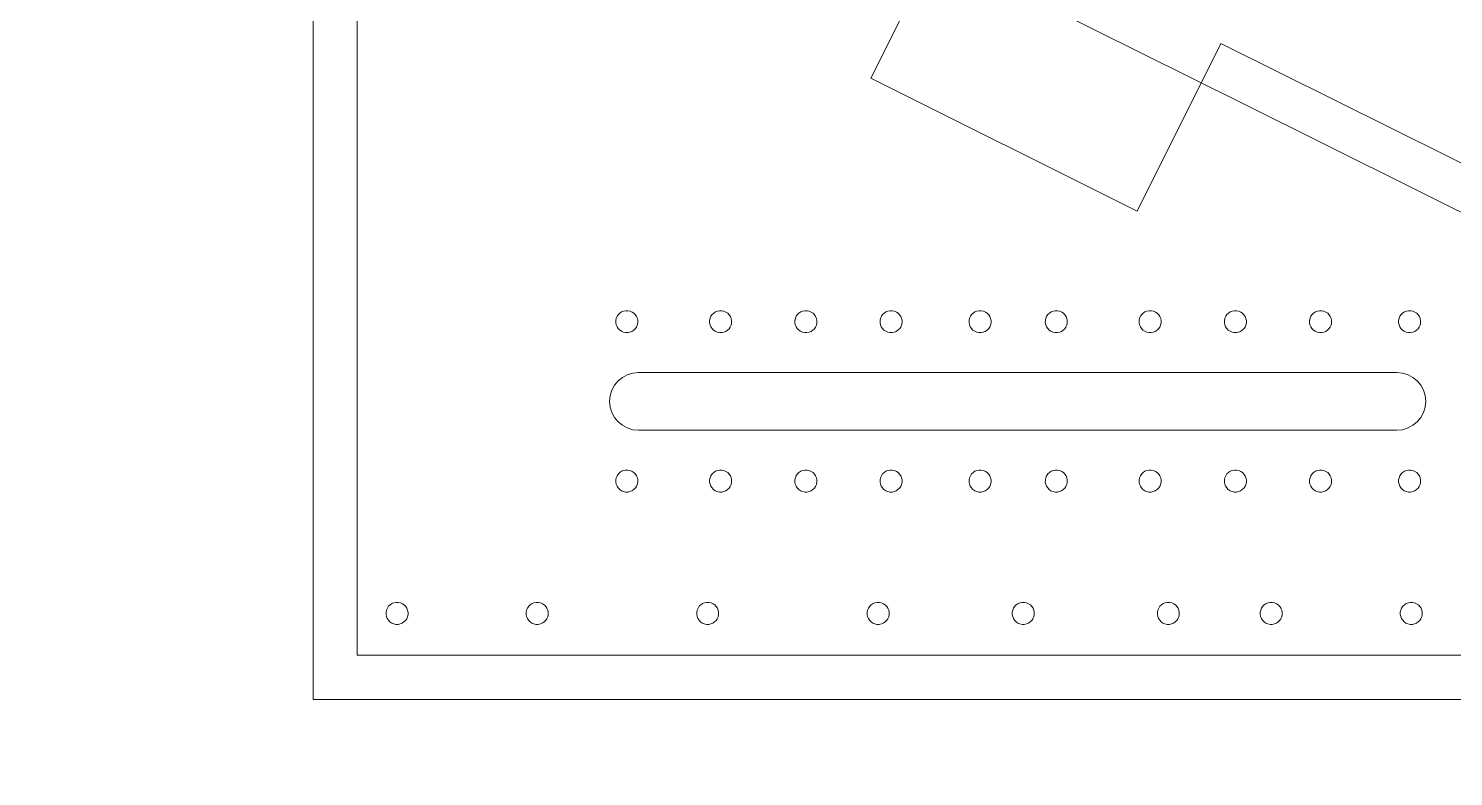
# Model space of a CAD drawing. Header units: centimetres. Extents: x -162 to 162, y -134 to 134.
# Drawn here: x 56.97 to 62.71, y -88.71 to -85.69 of the extents above; entities that cross this region are included whole.
import ezdxf

# ---------------------------------------------------------------- set-up
doc = ezdxf.new("R2010")
doc.units = ezdxf.units.CM
doc.header["$MEASUREMENT"] = 0
doc.layers.add('Capa 1', color=7, linetype='Continuous')
doc.layers.add('GUIDE', color=7, linetype='Continuous')

msp = doc.modelspace()

# ---------------------------------------------------------------- linework, layer by layer
at = {"layer": 'Capa 1', "lineweight": 9}
for points, knots in [([(58.11381, -81.18563), (58.11381, -81.18563), (57.56788, -81.18563), (57.56788, -81.18563), (57.34489, -81.18563), (57.16413, -81.00486), (57.16413, -80.78188), (57.16413, -80.78188), (57.16413, -80.59306), (57.16413, -80.59306), (57.16413, -80.37007), (57.34489, -80.18931), (57.56788, -80.18931), (57.56788, -80.18931), (58.11381, -80.18931), (58.11381, -80.18931), (58.11381, -80.18931), (58.11381, -79.26395), (58.11381, -79.26395), (58.11381, -79.26395), (60.05022, -79.26355), (60.05022, -79.26355), (60.05022, -79.26355), (60.05022, -80.10772), (60.05022, -80.10772), (60.05022, -80.10772), (59.26993, -80.10772), (59.26993, -80.10772), (59.26993, -80.10772), (59.26993, -81.36778), (59.26993, -81.36778), (59.26993, -81.36778), (60.05022, -81.36778), (60.05022, -81.36778), (60.05022, -81.36778), (60.05022, -83.23842), (60.05022, -83.23842), (60.05022, -83.23842), (59.26993, -83.23842), (59.26993, -83.23842), (59.26993, -83.23842), (59.26993, -84.01871), (59.26993, -84.01871), (59.26993, -84.01871), (60.05022, -84.01871), (60.05022, -84.01871), (60.05022, -84.01871), (60.05022, -84.89028), (60.05022, -84.89028), (60.05022, -84.89028), (60.70073, -85.21414), (60.70073, -85.21414), (60.70073, -85.21414), (60.36357, -85.88964), (60.36357, -85.88964), (60.36357, -85.88964), (61.4377, -86.42574), (61.4377, -86.42574), (61.4377, -86.42574), (61.77543, -85.74915), (61.77543, -85.74915), (61.77543, -85.74915), (63.84664, -86.78025), (63.84664, -86.78025), (63.84664, -86.78025), (63.51036, -87.454), (63.51036, -87.454), (63.51036, -87.454), (63.98726, -87.69203), (63.98726, -87.69203), (63.98726, -87.69203), (64.32381, -87.0178), (64.32381, -87.0178), (64.32381, -87.0178), (65.04214, -87.3754), (65.04214, -87.3754), (65.26344, -87.48115), (65.40503, -87.70516), (65.40503, -87.95066), (65.40503, -87.95066), (65.40503, -88.39549), (65.40503, -88.39549), (65.40503, -88.39549), (58.11381, -88.39549), (58.11381, -88.39549), (58.11381, -88.39549), (58.11381, -81.18563), (58.11381, -81.18563)], [0, 0, 0, 0, 0.0344828, 0.0344828, 0.0344828, 0.0689655, 0.0689655, 0.0689655, 0.1034483, 0.1034483, 0.1034483, 0.137931, 0.137931, 0.137931, 0.1724138, 0.1724138, 0.1724138, 0.2068966, 0.2068966, 0.2068966, 0.2413793, 0.2413793, 0.2413793, 0.2758621, 0.2758621, 0.2758621, 0.3103448, 0.3103448, 0.3103448, 0.3448276, 0.3448276, 0.3448276, 0.3793103, 0.3793103, 0.3793103, 0.4137931, 0.4137931, 0.4137931, 0.4482759, 0.4482759, 0.4482759, 0.4827586, 0.4827586, 0.4827586, 0.5172414, 0.5172414, 0.5172414, 0.5517241, 0.5517241, 0.5517241, 0.5862069, 0.5862069, 0.5862069, 0.6206897, 0.6206897, 0.6206897, 0.6551724, 0.6551724, 0.6551724, 0.6896552, 0.6896552, 0.6896552, 0.7241379, 0.7241379, 0.7241379, 0.7586207, 0.7586207, 0.7586207, 0.7931034, 0.7931034, 0.7931034, 0.8275862, 0.8275862, 0.8275862, 0.862069, 0.862069, 0.862069, 0.8965517, 0.8965517, 0.8965517, 0.9310345, 0.9310345, 0.9310345, 0.9655172, 0.9655172, 0.9655172, 1, 1, 1, 1]), ([(62.4851, -87.07655), (62.4851, -87.07655), (59.42622, -87.07655), (59.42622, -87.07655), (59.36208, -87.07655), (59.30961, -87.12903), (59.30961, -87.19316), (59.30961, -87.19316), (59.30961, -87.19316), (59.30961, -87.19316), (59.30961, -87.2573), (59.36208, -87.30978), (59.42622, -87.30978), (59.42622, -87.30978), (62.4851, -87.30978), (62.4851, -87.30978), (62.54924, -87.30978), (62.60171, -87.2573), (62.60171, -87.19316), (62.60171, -87.19316), (62.60171, -87.19316), (62.60171, -87.19316), (62.60171, -87.12903), (62.54924, -87.07655), (62.4851, -87.07655)], [0, 0, 0, 0, 0.125, 0.125, 0.125, 0.25, 0.25, 0.25, 0.375, 0.375, 0.375, 0.5, 0.5, 0.5, 0.625, 0.625, 0.625, 0.75, 0.75, 0.75, 0.875, 0.875, 0.875, 1, 1, 1, 1])]:
    msp.add_open_spline(points, degree=3, knots=knots, dxfattribs=at)
at = {"layer": 'Capa 1', "color": 4, "lineweight": 9}
for points, knots in [([(58.29162, -80.88097), (58.29162, -80.88097), (58.29162, -88.21769), (58.29162, -88.21769), (58.29162, -88.21769), (65.22721, -88.21769), (65.22721, -88.21769), (65.22721, -88.21769), (65.22721, -87.95062), (65.22721, -87.95062), (65.22721, -87.77465), (65.12448, -87.6118), (64.96548, -87.53576), (64.96548, -87.53576), (64.40361, -87.25609), (64.40361, -87.25609), (64.40361, -87.25609), (63.6081, -86.86013), (63.6081, -86.86013), (63.6081, -86.86013), (61.85519, -85.98744), (61.85519, -85.98744), (61.85519, -85.98744), (60.46219, -85.29396), (60.46219, -85.29396), (60.46219, -85.29396), (59.87241, -85.00038), (59.87241, -85.00038), (59.87241, -85.00038), (59.87241, -84.19655), (59.87241, -84.19655), (59.87241, -84.19655), (59.87241, -83.06064), (59.87241, -83.06064), (59.87241, -83.06064), (59.87241, -81.54558), (59.87241, -81.54558), (59.87241, -81.54558), (59.87241, -79.92992), (59.87241, -79.92992), (59.87241, -79.92992), (59.87241, -79.44142), (59.87241, -79.44142), (59.87241, -79.44142), (58.29162, -79.44173), (58.29162, -79.44173), (58.29162, -79.44173), (58.29162, -80.5337), (58.29162, -80.5337)], [0, 0, 0, 0, 0.0625, 0.0625, 0.0625, 0.125, 0.125, 0.125, 0.1875, 0.1875, 0.1875, 0.25, 0.25, 0.25, 0.3125, 0.3125, 0.3125, 0.375, 0.375, 0.375, 0.4375, 0.4375, 0.4375, 0.5, 0.5, 0.5, 0.5625, 0.5625, 0.5625, 0.625, 0.625, 0.625, 0.6875, 0.6875, 0.6875, 0.75, 0.75, 0.75, 0.8125, 0.8125, 0.8125, 0.875, 0.875, 0.875, 0.9375, 0.9375, 0.9375, 1, 1, 1, 1]), ([(59.38385, -86.82743), (59.3594, -86.8248), (59.33745, -86.84248), (59.33481, -86.86693), (59.33218, -86.89138), (59.34987, -86.91334), (59.37431, -86.91597), (59.39876, -86.9186), (59.42072, -86.90092), (59.42335, -86.87647), (59.42599, -86.85202), (59.4083, -86.83007), (59.38385, -86.82743)], [0, 0, 0, 0, 0.25, 0.25, 0.25, 0.5, 0.5, 0.5, 0.75, 0.75, 0.75, 1, 1, 1, 1]), ([(59.76222, -86.82743), (59.73777, -86.8248), (59.71582, -86.84248), (59.71318, -86.86693), (59.71055, -86.89138), (59.72824, -86.91334), (59.75269, -86.91597), (59.77714, -86.9186), (59.79909, -86.90092), (59.80172, -86.87647), (59.80436, -86.85202), (59.78667, -86.83007), (59.76222, -86.82743)], [0, 0, 0, 0, 0.25, 0.25, 0.25, 0.5, 0.5, 0.5, 0.75, 0.75, 0.75, 1, 1, 1, 1]), ([(60.1062, -86.82743), (60.08175, -86.8248), (60.05979, -86.84248), (60.05716, -86.86693), (60.05453, -86.89138), (60.07221, -86.91334), (60.09666, -86.91597), (60.12111, -86.9186), (60.14306, -86.90092), (60.1457, -86.87647), (60.14833, -86.85202), (60.13065, -86.83007), (60.1062, -86.82743)], [0, 0, 0, 0, 0.25, 0.25, 0.25, 0.5, 0.5, 0.5, 0.75, 0.75, 0.75, 1, 1, 1, 1]), ([(60.44973, -86.82743), (60.42528, -86.8248), (60.40333, -86.84248), (60.4007, -86.86693), (60.39806, -86.89138), (60.41575, -86.91334), (60.4402, -86.91597), (60.46465, -86.9186), (60.4866, -86.90092), (60.48923, -86.87647), (60.49187, -86.85202), (60.47418, -86.83007), (60.44973, -86.82743)], [0, 0, 0, 0, 0.25, 0.25, 0.25, 0.5, 0.5, 0.5, 0.75, 0.75, 0.75, 1, 1, 1, 1]), ([(60.8088, -86.82743), (60.78435, -86.8248), (60.76239, -86.84248), (60.75976, -86.86693), (60.75713, -86.89138), (60.77481, -86.91334), (60.79926, -86.91597), (60.82371, -86.9186), (60.84567, -86.90092), (60.8483, -86.87647), (60.85093, -86.85202), (60.83325, -86.83007), (60.8088, -86.82743)], [0, 0, 0, 0, 0.25, 0.25, 0.25, 0.5, 0.5, 0.5, 0.75, 0.75, 0.75, 1, 1, 1, 1]), ([(61.1163, -86.82743), (61.09185, -86.8248), (61.0699, -86.84248), (61.06726, -86.86693), (61.06463, -86.89138), (61.08232, -86.91334), (61.10676, -86.91597), (61.13121, -86.9186), (61.15317, -86.90092), (61.1558, -86.87647), (61.15843, -86.85202), (61.14075, -86.83007), (61.1163, -86.82743)], [0, 0, 0, 0, 0.25, 0.25, 0.25, 0.5, 0.5, 0.5, 0.75, 0.75, 0.75, 1, 1, 1, 1]), ([(61.49467, -86.82743), (61.47022, -86.8248), (61.44827, -86.84248), (61.44563, -86.86693), (61.443, -86.89138), (61.46069, -86.91334), (61.48514, -86.91597), (61.50959, -86.9186), (61.53154, -86.90092), (61.53417, -86.87647), (61.53681, -86.85202), (61.51912, -86.83007), (61.49467, -86.82743)], [0, 0, 0, 0, 0.25, 0.25, 0.25, 0.5, 0.5, 0.5, 0.75, 0.75, 0.75, 1, 1, 1, 1]), ([(61.83865, -86.82743), (61.8142, -86.8248), (61.79224, -86.84248), (61.78961, -86.86693), (61.78698, -86.89138), (61.80466, -86.91334), (61.82911, -86.91597), (61.85356, -86.9186), (61.87551, -86.90092), (61.87815, -86.87647), (61.88078, -86.85202), (61.8631, -86.83007), (61.83865, -86.82743)], [0, 0, 0, 0, 0.25, 0.25, 0.25, 0.5, 0.5, 0.5, 0.75, 0.75, 0.75, 1, 1, 1, 1]), ([(62.18218, -86.82743), (62.15773, -86.8248), (62.13578, -86.84248), (62.13315, -86.86693), (62.13051, -86.89138), (62.1482, -86.91334), (62.17265, -86.91597), (62.1971, -86.9186), (62.21905, -86.90092), (62.22168, -86.87647), (62.22432, -86.85202), (62.20663, -86.83007), (62.18218, -86.82743)], [0, 0, 0, 0, 0.25, 0.25, 0.25, 0.5, 0.5, 0.5, 0.75, 0.75, 0.75, 1, 1, 1, 1]), ([(62.54125, -86.82743), (62.5168, -86.8248), (62.49484, -86.84248), (62.49221, -86.86693), (62.48958, -86.89138), (62.50726, -86.91334), (62.53171, -86.91597), (62.55616, -86.9186), (62.57812, -86.90092), (62.58075, -86.87647), (62.58338, -86.85202), (62.5657, -86.83007), (62.54125, -86.82743)], [0, 0, 0, 0, 0.25, 0.25, 0.25, 0.5, 0.5, 0.5, 0.75, 0.75, 0.75, 1, 1, 1, 1]), ([(59.38385, -87.47036), (59.3594, -87.46773), (59.33745, -87.48541), (59.33481, -87.50986), (59.33218, -87.53431), (59.34987, -87.55626), (59.37431, -87.5589), (59.39876, -87.56153), (59.42072, -87.54384), (59.42335, -87.5194), (59.42599, -87.49495), (59.4083, -87.47299), (59.38385, -87.47036)], [0, 0, 0, 0, 0.25, 0.25, 0.25, 0.5, 0.5, 0.5, 0.75, 0.75, 0.75, 1, 1, 1, 1]), ([(59.76222, -87.47036), (59.73777, -87.46773), (59.71582, -87.48541), (59.71318, -87.50986), (59.71055, -87.53431), (59.72824, -87.55626), (59.75269, -87.5589), (59.77714, -87.56153), (59.79909, -87.54384), (59.80172, -87.5194), (59.80436, -87.49495), (59.78667, -87.47299), (59.76222, -87.47036)], [0, 0, 0, 0, 0.25, 0.25, 0.25, 0.5, 0.5, 0.5, 0.75, 0.75, 0.75, 1, 1, 1, 1]), ([(60.1062, -87.47036), (60.08175, -87.46773), (60.05979, -87.48541), (60.05716, -87.50986), (60.05453, -87.53431), (60.07221, -87.55626), (60.09666, -87.5589), (60.12111, -87.56153), (60.14306, -87.54384), (60.1457, -87.5194), (60.14833, -87.49495), (60.13065, -87.47299), (60.1062, -87.47036)], [0, 0, 0, 0, 0.25, 0.25, 0.25, 0.5, 0.5, 0.5, 0.75, 0.75, 0.75, 1, 1, 1, 1]), ([(60.44973, -87.47036), (60.42528, -87.46773), (60.40333, -87.48541), (60.4007, -87.50986), (60.39806, -87.53431), (60.41575, -87.55626), (60.4402, -87.5589), (60.46465, -87.56153), (60.4866, -87.54384), (60.48923, -87.5194), (60.49187, -87.49495), (60.47418, -87.47299), (60.44973, -87.47036)], [0, 0, 0, 0, 0.25, 0.25, 0.25, 0.5, 0.5, 0.5, 0.75, 0.75, 0.75, 1, 1, 1, 1]), ([(60.8088, -87.47036), (60.78435, -87.46773), (60.76239, -87.48541), (60.75976, -87.50986), (60.75713, -87.53431), (60.77481, -87.55626), (60.79926, -87.5589), (60.82371, -87.56153), (60.84567, -87.54384), (60.8483, -87.5194), (60.85093, -87.49495), (60.83325, -87.47299), (60.8088, -87.47036)], [0, 0, 0, 0, 0.25, 0.25, 0.25, 0.5, 0.5, 0.5, 0.75, 0.75, 0.75, 1, 1, 1, 1]), ([(61.1163, -87.47036), (61.09185, -87.46773), (61.0699, -87.48541), (61.06726, -87.50986), (61.06463, -87.53431), (61.08232, -87.55626), (61.10676, -87.5589), (61.13121, -87.56153), (61.15317, -87.54384), (61.1558, -87.5194), (61.15843, -87.49495), (61.14075, -87.47299), (61.1163, -87.47036)], [0, 0, 0, 0, 0.25, 0.25, 0.25, 0.5, 0.5, 0.5, 0.75, 0.75, 0.75, 1, 1, 1, 1]), ([(61.49467, -87.47036), (61.47022, -87.46773), (61.44827, -87.48541), (61.44563, -87.50986), (61.443, -87.53431), (61.46069, -87.55626), (61.48514, -87.5589), (61.50959, -87.56153), (61.53154, -87.54384), (61.53417, -87.5194), (61.53681, -87.49495), (61.51912, -87.47299), (61.49467, -87.47036)], [0, 0, 0, 0, 0.25, 0.25, 0.25, 0.5, 0.5, 0.5, 0.75, 0.75, 0.75, 1, 1, 1, 1]), ([(61.83865, -87.47036), (61.8142, -87.46773), (61.79224, -87.48541), (61.78961, -87.50986), (61.78698, -87.53431), (61.80466, -87.55626), (61.82911, -87.5589), (61.85356, -87.56153), (61.87551, -87.54384), (61.87815, -87.5194), (61.88078, -87.49495), (61.8631, -87.47299), (61.83865, -87.47036)], [0, 0, 0, 0, 0.25, 0.25, 0.25, 0.5, 0.5, 0.5, 0.75, 0.75, 0.75, 1, 1, 1, 1]), ([(62.18218, -87.47036), (62.15773, -87.46773), (62.13578, -87.48541), (62.13315, -87.50986), (62.13051, -87.53431), (62.1482, -87.55626), (62.17265, -87.5589), (62.1971, -87.56153), (62.21905, -87.54384), (62.22168, -87.5194), (62.22432, -87.49495), (62.20663, -87.47299), (62.18218, -87.47036)], [0, 0, 0, 0, 0.25, 0.25, 0.25, 0.5, 0.5, 0.5, 0.75, 0.75, 0.75, 1, 1, 1, 1]), ([(62.54125, -87.47036), (62.5168, -87.46773), (62.49484, -87.48541), (62.49221, -87.50986), (62.48958, -87.53431), (62.50726, -87.55626), (62.53171, -87.5589), (62.55616, -87.56153), (62.57812, -87.54384), (62.58075, -87.5194), (62.58338, -87.49495), (62.5657, -87.47299), (62.54125, -87.47036)], [0, 0, 0, 0, 0.25, 0.25, 0.25, 0.5, 0.5, 0.5, 0.75, 0.75, 0.75, 1, 1, 1, 1]), ([(58.49664, -88.05329), (58.49401, -88.07774), (58.47205, -88.09543), (58.44759, -88.0928), (58.42313, -88.09016), (58.40546, -88.06821), (58.40808, -88.04376), (58.41071, -88.01931), (58.43267, -88.00163), (58.45713, -88.00426), (58.48159, -88.00689), (58.49926, -88.02885), (58.49664, -88.05329)], [0, 0, 0, 0, 0.25, 0.25, 0.25, 0.5, 0.5, 0.5, 0.75, 0.75, 0.75, 1, 1, 1, 1]), ([(58.97324, -88.04376), (58.97586, -88.01931), (58.99783, -88.00163), (59.02228, -88.00426), (59.0467, -88.00689), (59.06437, -88.02885), (59.06175, -88.05329), (59.05912, -88.07774), (59.03716, -88.09543), (59.01275, -88.0928), (58.98829, -88.09016), (58.97061, -88.06821), (58.97324, -88.04376)], [0, 0, 0, 0, 0.25, 0.25, 0.25, 0.5, 0.5, 0.5, 0.75, 0.75, 0.75, 1, 1, 1, 1]), ([(59.66094, -88.04376), (59.66361, -88.01931), (59.68553, -88.00163), (59.70999, -88.00426), (59.73445, -88.00689), (59.75212, -88.02885), (59.7495, -88.05329), (59.74687, -88.07774), (59.72491, -88.09543), (59.70045, -88.0928), (59.67599, -88.09016), (59.65832, -88.06821), (59.66094, -88.04376)], [0, 0, 0, 0, 0.25, 0.25, 0.25, 0.5, 0.5, 0.5, 0.75, 0.75, 0.75, 1, 1, 1, 1]), ([(60.34869, -88.04376), (60.35132, -88.01931), (60.37328, -88.00163), (60.39774, -88.00426), (60.4222, -88.00689), (60.43987, -88.02885), (60.43725, -88.05329), (60.43462, -88.07774), (60.41266, -88.09543), (60.3882, -88.0928), (60.36374, -88.09016), (60.34607, -88.06821), (60.34869, -88.04376)], [0, 0, 0, 0, 0.25, 0.25, 0.25, 0.5, 0.5, 0.5, 0.75, 0.75, 0.75, 1, 1, 1, 1]), ([(60.93389, -88.04376), (60.93652, -88.01931), (60.95848, -88.00163), (60.98294, -88.00426), (61.00739, -88.00689), (61.02507, -88.02885), (61.02245, -88.05329), (61.01982, -88.07774), (60.99786, -88.09543), (60.9734, -88.0928), (60.94894, -88.09016), (60.93127, -88.06821), (60.93389, -88.04376)], [0, 0, 0, 0, 0.25, 0.25, 0.25, 0.5, 0.5, 0.5, 0.75, 0.75, 0.75, 1, 1, 1, 1]), ([(61.51909, -88.04376), (61.52171, -88.01931), (61.54368, -88.00163), (61.56814, -88.00426), (61.59259, -88.00689), (61.61027, -88.02885), (61.60765, -88.05329), (61.60502, -88.07774), (61.58306, -88.09543), (61.5586, -88.0928), (61.53414, -88.09016), (61.51646, -88.06821), (61.51909, -88.04376)], [0, 0, 0, 0, 0.25, 0.25, 0.25, 0.5, 0.5, 0.5, 0.75, 0.75, 0.75, 1, 1, 1, 1]), ([(62.02255, -88.05329), (62.01993, -88.07774), (61.99797, -88.09543), (61.97351, -88.0928), (61.94905, -88.09016), (61.93137, -88.06821), (61.934, -88.04376), (61.93662, -88.01931), (61.95859, -88.00163), (61.98305, -88.00426), (62.0075, -88.00689), (62.02518, -88.02885), (62.02255, -88.05329)], [0, 0, 0, 0, 0.25, 0.25, 0.25, 0.5, 0.5, 0.5, 0.75, 0.75, 0.75, 1, 1, 1, 1]), ([(62.49915, -88.04376), (62.50178, -88.01931), (62.52374, -88.00163), (62.5482, -88.00426), (62.57261, -88.00689), (62.59029, -88.02885), (62.58766, -88.05329), (62.58504, -88.07774), (62.56308, -88.09543), (62.53866, -88.0928), (62.5142, -88.09016), (62.49653, -88.06821), (62.49915, -88.04376)], [0, 0, 0, 0, 0.25, 0.25, 0.25, 0.5, 0.5, 0.5, 0.75, 0.75, 0.75, 1, 1, 1, 1])]:
    msp.add_open_spline(points, degree=3, knots=knots, dxfattribs=at)
at = {"layer": 'GUIDE', "lineweight": 9}
for points in [[(154.95614, -133.81955), (154.95614, -133.81955), (-18.51418, -133.81955), (-18.51418, -133.81955), (-18.51418, -133.81955), (-18.51418, 9.29968), (-18.51418, 9.29968), (-18.51418, 9.29968), (154.95614, 9.29968), (154.95614, 9.29968), (154.95614, 9.29968), (154.95614, -133.81955), (154.95614, -133.81955)], [(-18.43797, -133.74342), (-18.43797, -133.74342), (154.87992, -133.74342), (154.87992, -133.74342), (154.87992, -133.74342), (154.87992, 9.22355), (154.87992, 9.22355), (154.87992, 9.22355), (-18.43797, 9.22355), (-18.43797, 9.22355), (-18.43797, 9.22355), (-18.43797, -133.74342), (-18.43797, -133.74342)]]:
    msp.add_open_spline(points, degree=3, knots=[0, 0, 0, 0, 0.25, 0.25, 0.25, 0.5, 0.5, 0.5, 0.75, 0.75, 0.75, 1, 1, 1, 1], dxfattribs=at)

doc.saveas('drawing.dxf')
